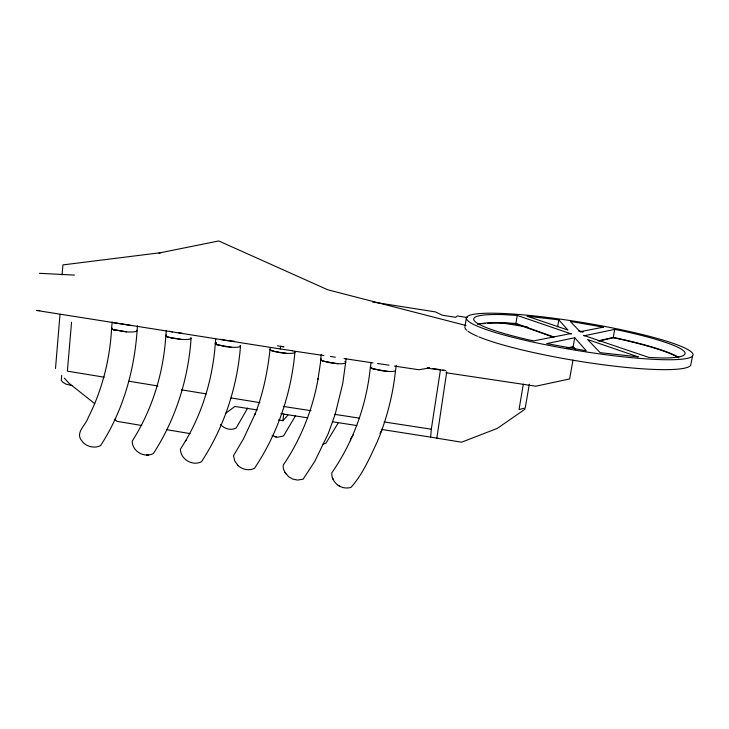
<?xml version="1.0" encoding="UTF-8"?>
<svg xmlns="http://www.w3.org/2000/svg" width="729" height="729" viewBox="0 0 729 729"><rect width="100%" height="100%" fill="white"/><g stroke="black" fill="none" stroke-linecap="round" stroke-linejoin="round"><path stroke-width="1.09" d="M111.974 328.05L111.601 328.287C109.961 359.206 102.251 389.869 88.255 417.526C85.958 424.943 75.051 432.589 81.548 440.489C85.503 446.522 94.041 448.827 100.52 445.665C123.711 410.135 135.12 367.899 137.426 325.772M136.742 330.246A12.767 2.205 5.6 0 1 126.564 331.877L112.703 329.472L111.619 328.059L112.184 321.936M114.499 329.964L113.797 329.718L126.564 331.877M62.074 274.879L62.904 264.909L160.717 252.681L218.736 240.962L327.795 289.796L465.867 325.471M55.504 368.51L60.006 314.345M166.513 335.167L165.811 335.714C163.515 372.902 152.279 409.671 132.204 441.145C132.086 445.747 134.901 450.094 138.683 452.554M190.743 337.636A12.712 2.242 6.1 0 1 181.357 339.395L167.223 336.944L165.829 335.486L166.358 330.355M61.71 375.344L61.318 380.447L62.958 382.297L65.856 384.101L71.961 385.586M71.551 322.209L67.378 371.161L104.201 377.185M181.357 339.395L171.661 338.092M525.062 409.16L497.287 428.397L461.575 442.211L430.639 437.127L431.313 429.208L440.471 369.685L432.598 368.5M112.931 329.554L113.706 329.818M191.098 338.256C188.301 379.034 175.643 419.275 153.318 453.602C148.67 455.953 142.848 455.361 138.565 452.481M113.323 329.608L113.724 329.672M215.511 343.204L215.292 343.477C212.85 377.786 202.835 411.639 185.33 441.309L185.904 440.316L180.437 449.201C180.428 459.27 192.711 466.478 201.514 461.685C224.067 427.249 237.372 386.999 240.506 346.002M240.014 345.355A12.685 2.278 6.6 0 1 231.357 347.241L216.987 344.753L215.31 343.241L215.775 339.131M231.357 347.241L224.76 346.521L217.005 344.58M160.717 252.726L158.949 253.218M270.122 348.899C267.616 371.097 263.278 393.605 254.877 414.555L255.214 413.698L243.495 438.822L233.49 455.698L234.847 461.193L238.037 465.53M237.654 465.184C241.873 469.522 249.118 471.271 254.539 468.237C277.649 433.782 291.272 393.277 294.926 352.016A12.685 2.287 7.1 0 1 286.415 353.337L273.94 351.487L270.377 349.929L270.049 348.69M286.415 353.337L279.836 352.617L271.799 350.64M436.835 438.147L446.731 371.772M321.024 358.996L318.008 379.171L318.136 378.497C312.732 409.306 300.959 439.022 283.353 464.92C282.697 467.644 283.909 470.588 285.294 472.93M344.808 361.538A12.694 2.333 7.6 0 1 337.737 363.698L322.892 361.137L320.605 359.515L321.279 354.349M337.737 363.698L331.194 362.987L322.911 360.964M370.687 366.632L370.405 366.805C366.678 404.622 353.529 441.546 331.823 472.784C331.303 477.413 333.918 482.024 337.509 484.803M396.275 365.357L395.519 370.532A12.739 2.351 8.1 0 1 388.129 371.453L373.057 368.856L370.478 367.188L371.015 362.431M292.411 350.758L280.291 348.954L280.61 346.366L277.467 345.792M388.129 371.453L381.613 370.751L373.075 368.683M395.519 370.532C392.913 394.936 386.807 418.956 377.33 441.601C369.949 457.402 362.595 474.579 350.941 487.419C346.302 488.813 341.09 487.728 337.336 484.676M278.469 419.968L282.888 420.697L283.745 413.954M346.147 358.723L342.748 383.49L335.222 414.181L328.168 433.764L314.7 461.503L303.118 479.181L297.505 480.083L292.684 479.053L288.657 476.739L284.848 472.237M464.947 326.747L466.36 317.762M552.919 337.035L515.85 323.813L517.235 315.429L503.438 314.618A106.981 13.268 9.3 0 0 528.097 339.705L533.664 340.88L570.989 333.536L571.381 333.973L517.235 315.429M523.331 384.147L519.03 409.552L525.254 407.994L529.327 384.174M557.63 326.792L558.842 319.849L526.93 316.158L567.873 330.018L558.842 319.849M575.227 349.619L573.085 347.031L574.734 337.746L546.668 343.614L586.307 350.795L574.734 337.746M572.994 360.044L569.631 378.952L535.833 386.206L445.948 372.738M599.156 341.008L613.18 337.773L614.729 329.39L619.668 330.365A106.981 13.268 9.3 0 1 663.755 358.003L649.02 357.483L583.619 335.349L584.047 335.805L614.729 329.39M320.605 359.515L320.997 358.777M692.55 356.016A114.817 14.252 9.3 0 1 514.847 337.855A114.817 14.252 9.3 0 1 531.514 315.639A114.817 14.252 9.3 0 1 692.55 356.016L690.673 365.393A114.626 15.181 9.4 0 1 601.252 364.509A114.626 15.181 9.4 0 1 478.789 336.844M247.705 408.085L236.114 428.078C230.92 430.721 224.158 428.889 220.559 424.442M295.409 415.922L283.526 435.969L277.74 437.2L272.072 435.632M338.192 422.957L326.045 443.05L322.947 444.161M380.037 433.345L382.497 428.88M353.428 434.739L350.521 439.15L350.494 440.845M215.31 343.241L216.112 342.575M215.647 343.031L216.167 342.785M282.888 420.697L287.846 415.202M165.829 335.486L166.412 334.966M225.835 413.179L234.902 406.445L257.328 409.962M566.661 348.143L573.149 346.649L575.29 349.227M598.144 340.899L613.244 337.427L618.174 338.42A106.808 14.097 9.4 0 1 678.799 357.438M568.757 348.034L573.085 347.031M146.347 455.051L147.076 455.024M147.787 454.996L148.643 454.969M39.767 310.536L36.45 310.445L280.291 348.954M39.375 273.311L74.504 275.079M515.85 323.813L502.053 323.075A106.799 14.133 9.4 0 0 487.501 323.266M280.61 346.366L283.927 346.813L280.692 346.302M445.437 370.687L427.03 368.136L429.545 367.917L418.965 369.758L394.362 366.086M292.593 350.886L323.904 355.57M330.483 356.445L335.358 357.174M344.033 358.568L373.111 362.914M377.549 363.479L389.04 365.193M442.621 370.004L445.838 370.487M283.226 406.418L310.991 410.691M334.602 414.327L359.342 418.127M384.083 421.936L431.313 429.208M280.875 413.653L307.747 417.863M332.324 421.717L356.909 425.572M381.486 429.427L430.639 437.127M372.555 301.997L435.432 311.903L442.23 315.183L455.616 317.306L457.311 315.967L467.362 317.552M499.757 322.655L527.687 327.048M112.302 322.51L132.04 325.635M128.805 381.212L157.983 385.987M181.548 389.842L206.243 393.879M231.047 397.934L259.934 402.663M578.653 330.975L583 331.704M579.683 331.504L582.945 332.05M141.791 425.499L117.087 421.353L114.407 419.239M166.485 429.645L190.069 433.6M613.18 337.773L618.11 338.766A106.799 14.133 9.4 0 1 678.726 357.811M275.653 436.926L276.337 437.072M274.66 436.707L275.216 436.826M554.049 337.053L515.904 323.466L502.108 322.728A106.808 14.097 9.4 0 0 477.969 324.15M167.479 336.862L171.707 338.165M373.057 368.856L371.353 368.127L370.405 366.805M322.892 361.137L320.578 359.752M271.78 350.822L269.757 349.501M216.987 344.753L215.292 343.477M167.223 336.944L165.811 335.714M338.475 485.496L339.723 486.252M112.703 329.472L111.601 328.287M94.788 403.684L68.918 383.181L64.307 378.132M285.604 473.403L285.978 473.978M332.342 477.477L332.679 478.333M332.807 478.661L333.107 479.427M477.495 336.297A114.626 15.181 9.4 0 1 467.945 331.221M466.724 330.237A114.626 15.181 9.4 0 1 464.929 327.54M477.914 324.505A106.799 14.133 9.4 0 1 479.737 324.132M481.796 323.813A106.799 14.133 9.4 0 1 485.304 323.43M182.013 333.199A12.73 2.178 6.2 0 1 178.687 332.907M172.354 331.905A12.73 2.178 6.2 0 1 169.784 331.267M234.146 341.117A12.694 2.214 6.6 0 1 229.881 340.853M228.778 340.735A12.694 2.214 6.6 0 1 220.55 339.295M603.393 327.148L580.156 331.722L570.269 321.398L603.393 327.148M638.157 356.855L600.186 352.663L587.629 339.541L638.157 356.855"/></g></svg>
